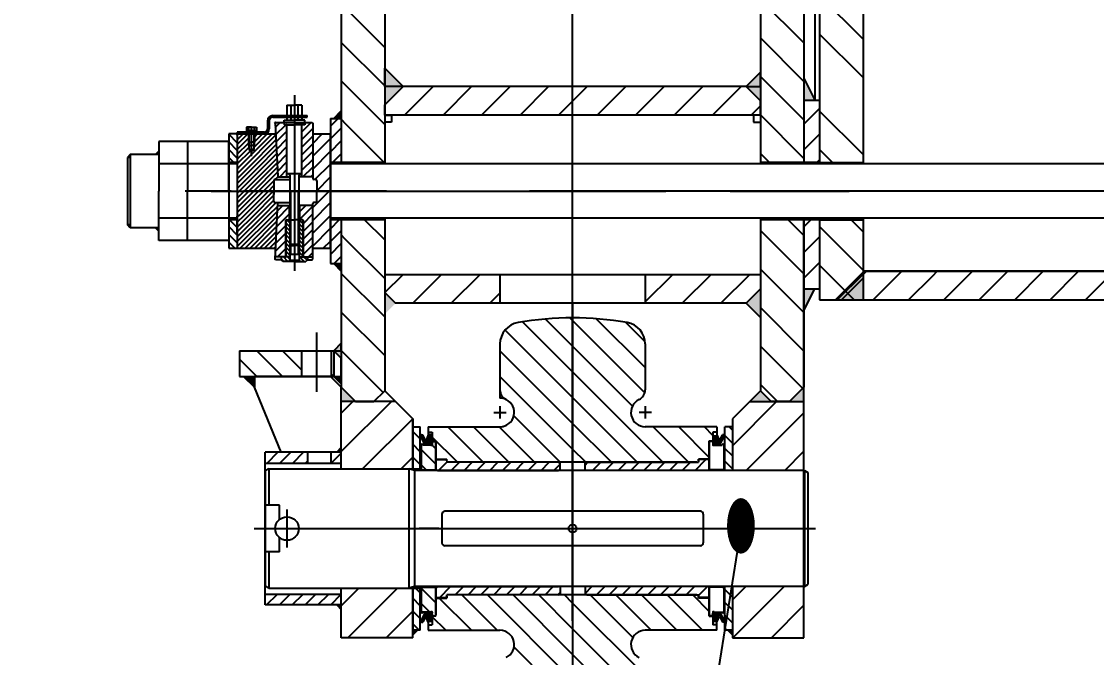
# Model space of a CAD drawing. Header units: millimetres. Extents: x 0 to 42000, y 0 to 29700.
# Drawn here: x 11625 to 13505, y 7750 to 8863 of the extents above; entities that cross this region are included whole.
import ezdxf
from ezdxf.enums import TextEntityAlignment as Align

# ---------------------------------------------------------------- set-up
doc = ezdxf.new("R2010")
doc.units = ezdxf.units.MM
doc.header["$LTSCALE"] = 1000
doc.linetypes.add('G', pattern=[2, 1.25, -0.25, 0.25, -0.25])
doc.linetypes.add('K', pattern=[2.5, 1.25, -0.25, 0.25, -0.25, 0.25, -0.25])
for name, color, linetype in [('01', 7, 'Continuous'), ('02', 1, 'Continuous'), ('05', 142, 'G'), ('07', 6, 'K'), ('08', 1, 'Continuous'), ('10', 1, 'Continuous')]:
    doc.layers.add(name, color=color, linetype=linetype)
doc.styles.get("Standard").update_dxf_attribs({"font": 'isocp', "width": 0.707, "bigfont": 'intecad.shx'})
doc.dimstyles.new('INTE', dxfattribs={"dimscale": 100, "dimtxt": 3.5, "dimasz": 3, "dimexe": 3, "dimexo": 0, "dimgap": 1, "dimtad": 1, "dimdec": 0, "dimdsep": 46, "dimtxsty": 'Standard', "dimcen": 0, "dimclrd": 1, "dimclre": 1, "dimclrt": 3, "dimaunit": 1, "dimadec": 0, "dimazin": 0, "dimtfac": 1, "dimtdec": 0, "dimtmove": 0, "dimatfit": 0, "dimfxl": 1, "dimarcsym": 0})

# ---------------------------------------------------------------- blocks, each defined once
blk = doc.blocks.new('*D667')
at = {"layer": '08', "color": 1, "lineweight": -2}
for p, q in [((14727.5, 19784.8), (4430.5, 19784.8)), ((4730.5, 19484.8), (4730.5, 7640.5)), ((14267, 7340.5), (4430.5, 7340.5))]:
    blk.add_line(p, q, dxfattribs=at)
at = {"layer": '08', "color": 1}
for points in [[(4680.5, 19484.8), (4780.5, 19484.8), (4730.5, 19784.8)], [(4680.5, 7640.5), (4780.5, 7640.5), (4730.5, 7340.5)]]:
    blk.add_solid(points, dxfattribs=at)
at = {"layer": 'DEFPOINTS', "color": 0}
for p in [(14727.5, 19784.8), (4730.5, 7340.5), (14267, 7340.5)]:
    blk.add_point(p, dxfattribs=at)
at = {"layer": '08', "color": 3, "insert": (4455.4, 13562.6), "char_height": 350, "attachment_point": 5, "rotation": 90}
blk.add_mtext('12444', dxfattribs=at)
blk = doc.blocks.new('*D669')
at = {"layer": '08', "color": 1, "lineweight": -2}
for p, q in [((12162.9, 9994.2), (10724.4, 9994.2)), ((11024.4, 9694.2), (11024.4, 7640.5)), ((11575.8, 7340.5), (10724.4, 7340.5))]:
    blk.add_line(p, q, dxfattribs=at)
at = {"layer": '08', "color": 1}
for points in [[(10974.4, 9694.2), (11074.4, 9694.2), (11024.4, 9994.2)], [(10974.4, 7640.5), (11074.4, 7640.5), (11024.4, 7340.5)]]:
    blk.add_solid(points, dxfattribs=at)
at = {"layer": 'DEFPOINTS', "color": 0}
for p in [(12162.9, 9994.2), (11024.4, 7340.5), (11575.8, 7340.5)]:
    blk.add_point(p, dxfattribs=at)
at = {"layer": '08', "color": 3, "insert": (10749.4, 8667.3), "char_height": 350, "attachment_point": 5, "rotation": 90}
blk.add_mtext('2654', dxfattribs=at)

msp = doc.modelspace()

# ---------------------------------------------------------------- hatches: boundary and pattern name
at = {"layer": '02'}
h = msp.add_hatch(color=256, dxfattribs=at)
h.paths.add_polyline_path([(12260.3, 8781), (12260.3, 8749), (12292.3, 8749)])
h.paths.add_polyline_path([(12292.3, 8749), (12260.3, 8749), (12260.3, 8717)])
h = msp.add_hatch(color=256, dxfattribs=at)
h.paths.add_polyline_path([(12917.3, 8774), (12892.3, 8749), (12917.3, 8749)])
h.paths.add_polyline_path([(12917.3, 8749), (12892.3, 8749), (12917.3, 8724)])
for points in [[(13012.3, 8725.5), (12993.3, 8725.5), (12993.3, 8763.5)], [(12184.3, 8706.3), (12171.3, 8693.3), (12184.3, 8693.3)], [(12184.3, 8426.3), (12171.3, 8439.3), (12184.3, 8439.3)], [(12260.3, 8389), (12260.3, 8351), (12279.3, 8370)], [(13012.3, 8395.5), (12993.3, 8395.5), (12993.3, 8357.5)], [(12032.3, 8242), (12013.3, 8242), (12032.3, 8223)], [(12184.3, 8242), (12171.3, 8242), (12184.3, 8229)], [(12184.3, 8223), (12184.3, 8198), (12209.3, 8198)], [(12309.3, 7798), (12317.3, 7798), (12309.3, 7790)], [(12868.3, 7798), (12860.3, 7798), (12868.3, 7790)]]:
    msp.add_hatch(color=256, dxfattribs=at).paths.add_polyline_path(points)
at = {"layer": '02', "linetype": 'Continuous'}
for points in [[(11815.3, 8630.2), (11815.3, 8625.2), (11810.3, 8625.2)], [(11859.3, 8630.2), (11865.3, 8636.2), (11865.3, 8630.2)], [(11810.3, 8507.2), (11815.3, 8507.2), (11815.3, 8502.2)], [(11859.3, 8502.2), (11865.3, 8496.2), (11865.3, 8502.2)], [(12917.3, 8345), (12892.3, 8370), (12917.3, 8395)], [(12846.5, 8122), (12855.3, 8139.8), (12853.3, 8139.8), (12850.9, 8139.8), (12845.6, 8129), (12841.3, 8139.8), (12834.3, 8139.8), (12834.3, 8128.5), (12834.3, 8128.5), (12834.3, 8124.1, 1.019482), (12836.5, 8122)], [(12176.3, 8109.5), (12184.3, 8109.5), (12184.3, 8117.5)], [(12176.3, 7842.5), (12184.3, 7842.5), (12184.3, 7834.5)], [(12331.1, 7830), (12322.3, 7812.2), (12324.3, 7812.2), (12326.7, 7812.2), (12332, 7823), (12336.3, 7812.2), (12343.3, 7812.2), (12343.3, 7823.5), (12343.3, 7823.5), (12343.3, 7827.9, 1.019482), (12341.1, 7830)]]:
    msp.add_hatch(color=1, dxfattribs=at).paths.add_polyline_path(points)
h = msp.add_hatch(color=1, dxfattribs=at)
h.paths.add_polyline_path([(13058.8, 8375.9), (13051.8, 8375.9), (13096.8, 8420.9), (13096.8, 8413.9)])
h.paths.add_polyline_path([(13096.8, 8375.9), (13058.8, 8375.9), (13096.8, 8413.9)], flags=17)
at = {"layer": '02'}
h = msp.add_hatch(color=256, dxfattribs=at)
h.paths.add_polyline_path([(12184.3, 8300), (12171.3, 8287), (12184.3, 8287)])
h.paths.add_polyline_path([(12184.3, 8287), (12171.3, 8287), (12184.3, 8274)])
h = msp.add_hatch(color=256, dxfattribs=at)
h.paths.add_polyline_path([(12993.3, 8223), (12968.3, 8198), (12993.3, 8198)])
h.paths.add_polyline_path([(12917.3, 8217), (12898.3, 8198), (12936.3, 8198)])
at = {"layer": '02', "linetype": 'Continuous'}
h = msp.add_hatch(color=1, dxfattribs=at)
edge = h.paths.add_edge_path()
edge.add_line((12331.1, 8122), (12322.3, 8139.8))
edge.add_line((12322.3, 8139.8), (12324.3, 8139.8))
edge.add_line((12324.3, 8139.8), (12326.7, 8139.8))
edge.add_line((12326.7, 8139.8), (12332, 8129))
edge.add_line((12332, 8129), (12336.3, 8139.8))
edge.add_line((12336.3, 8139.8), (12343.3, 8139.8))
edge.add_line((12343.3, 8139.8), (12343.3, 8128.5))
edge.add_line((12343.3, 8128.5), (12343.3, 8128.5))
edge.add_line((12343.3, 8128.5), (12343.3, 8124.1))
edge.add_ellipse((12342.2, 8123), major_axis=(-1.06, 1.06), ratio=1, start_angle=88.8946, end_angle=271.1054, ccw=False)
edge.add_line((12341.1, 8122), (12331.1, 8122))
h = msp.add_hatch(color=1, dxfattribs=at)
edge = h.paths.add_edge_path()
edge.add_line((12846.5, 7830), (12855.3, 7812.2))
edge.add_line((12855.3, 7812.2), (12853.3, 7812.2))
edge.add_line((12853.3, 7812.2), (12850.9, 7812.2))
edge.add_line((12850.9, 7812.2), (12845.6, 7823))
edge.add_line((12845.6, 7823), (12841.3, 7812.2))
edge.add_line((12841.3, 7812.2), (12834.3, 7812.2))
edge.add_line((12834.3, 7812.2), (12834.3, 7823.5))
edge.add_line((12834.3, 7823.5), (12834.3, 7823.5))
edge.add_line((12834.3, 7823.5), (12834.3, 7827.9))
edge.add_ellipse((12835.4, 7829), major_axis=(-1.06, 1.06), ratio=1, start_angle=-91.1054, end_angle=91.1054, ccw=False)
edge.add_line((12836.5, 7830), (12846.5, 7830))
at = {"layer": '07', "linetype": 'K'}
h = msp.add_hatch(color=6, dxfattribs=at)
h.paths.add_polyline_path([(13096.8, 8413.9), (13096.8, 8420.9), (13066.6, 8390.7), (13070.1, 8387.2)])
h.paths.add_polyline_path([(13096.8, 8413.9), (13058.8, 8375.9), (13096.8, 8375.9)])
h.paths.add_polyline_path([(13070.1, 8387.2), (13066.6, 8390.7), (13051.8, 8375.9), (13058.8, 8375.9)])

# ---------------------------------------------------------------- linework, layer by layer
for p, q in [((12260.3, 8717), (12292.3, 8749)), ((12892.3, 8749), (12292.3, 8749)), ((12892.3, 8749), (12917.3, 8724)), ((12917.3, 8699), (12917.3, 8724)), ((12260.3, 8699), (12260.3, 8717)), ((12917.3, 8699), (12260.3, 8699)), ((12002.3, 8616.2), (11987.3, 8616.2)), ((12110.3, 8566.2), (12094.3, 8566.2)), ((12002.3, 8516.2), (11987.3, 8516.2)), ((12917.3, 8420), (12260.3, 8420)), ((12260.3, 8420), (12260.3, 8389)), ((12917.3, 8420), (12917.3, 8395)), ((12260.3, 8389), (12279.3, 8370)), ((12917.3, 8395), (12892.3, 8370)), ((12892.3, 8370), (12279.3, 8370)), ((12917.3, 8344), (12917.3, 8217)), ((12006.3, 8287), (12171.3, 8287)), ((12006.3, 8287), (12006.3, 8242)), ((12184.3, 8274), (12171.3, 8287)), ((12184.3, 8242), (12184.3, 8274)), ((12006.3, 8242), (12184.3, 8242)), ((12165.3, 8242), (12032.3, 8242)), ((12032.3, 8242), (12032.3, 8223)), ((12165.3, 8242), (12184.3, 8223)), ((12078.9, 8109.5), (12032.3, 8223)), ((12184.3, 8223), (12209.3, 8198)), ((12184.3, 8080.5), (12184.3, 8223)), ((12241.3, 8198), (12260.3, 8217)), ((12260.3, 8217), (12309.3, 8168)), ((12917.3, 8217), (12868.3, 8168)), ((12936.3, 8198), (12917.3, 8217)), ((12993.3, 8223), (12968.3, 8198)), ((12209.3, 8198), (12241.3, 8198)), ((12968.3, 8198), (12936.3, 8198)), ((12309.3, 8168), (12309.3, 8080.5)), ((12868.3, 8168), (12868.3, 8077.5)), ((12336.3, 8154), (12461.8, 8154)), ((12336.3, 8154), (12336.3, 8139.8)), ((12336.3, 8144.5), (12343.3, 8144.5)), ((12343.3, 8144.5), (12343.3, 8128.5)), ((12841.3, 8154), (12715.8, 8154)), ((12834.3, 8144.5), (12834.3, 8128.5)), ((12841.3, 8144.5), (12834.3, 8144.5)), ((12841.3, 8154), (12841.3, 8122)), ((12349.7, 8129.2), (12343.3, 8129.2)), ((12343.3, 8128.5), (12343.3, 8124.1)), ((12343.3, 8128.5), (12348.2, 8128.5)), ((12348.2, 8128.5), (12349.7, 8127)), ((12349.7, 8077.5), (12349.7, 8129.2)), ((12349.7, 8127), (12349.7, 8077.5)), ((12827.9, 8129.2), (12834.3, 8129.2)), ((12827.9, 8077.5), (12827.9, 8129.2)), ((12829.4, 8128.5), (12827.9, 8127)), ((12827.9, 8127), (12827.9, 8077.5)), ((12834.3, 8128.5), (12829.4, 8128.5)), ((12834.3, 8128.5), (12834.3, 8124.1)), ((12051.3, 7842.5), (12051.3, 8109.5)), ((12184.3, 8109.5), (12051.3, 8109.5)), ((12125.8, 8090.5), (12125.8, 8109.5)), ((12166.8, 8090.5), (12166.8, 8109.5)), ((12184.3, 8080.5), (12184.3, 8109.5)), ((12324.1, 8122), (12324.1, 8077.5)), ((12341.1, 8122), (12327.1, 8122)), ((12836.5, 8122), (12850.5, 8122)), ((12853.5, 8122), (12853.5, 8077.5)), ((12051.3, 8090.5), (12184.3, 8090.5)), ((12349.7, 8097.5), (12368.7, 8097.5)), ((12805.9, 8092), (12371.7, 8092)), ((12827.9, 8097.5), (12808.9, 8097.5)), ((12057.3, 8080.5), (12302.3, 8080.5)), ((12302.3, 8080.5), (12302.3, 7871.5)), ((12312.3, 8077.5), (12302.3, 8080.5)), ((12312.3, 8077.5), (12312.3, 7874.5)), ((12994.3, 8077.5), (12312.3, 8077.5)), ((12325.6, 8078.5), (12348.2, 8078.5)), ((12852, 8078.5), (12829.4, 8078.5)), ((12076.3, 8016.8), (12051.3, 8016.8)), ((12076.3, 7991.2), (12076.3, 8016.8)), ((12360.3, 8001.2), (12360.3, 7950.8)), ((12812.3, 8006.2), (12365.3, 8006.2)), ((12817.3, 8001.2), (12817.3, 7950.8)), ((12076.3, 7935.2), (12076.3, 7960.8)), ((12076.3, 7935.2), (12051.3, 7935.2)), ((12812.3, 7945.8), (12365.3, 7945.8)), ((12051.3, 7861.5), (12184.3, 7861.5)), ((12057.3, 7871.5), (12302.3, 7871.5)), ((12184.3, 7842.5), (12184.3, 7871.5)), ((12312.3, 7874.5), (12302.3, 7871.5)), ((12309.3, 7871.5), (12309.3, 7798)), ((12994.3, 7874.5), (12312.3, 7874.5)), ((12324.1, 7874.5), (12324.1, 7830)), ((12325.6, 7873.5), (12348.2, 7873.5)), ((12349.7, 7822.8), (12349.7, 7874.5)), ((12349.7, 7874.5), (12349.7, 7825)), ((12805.9, 7860), (12371.7, 7860)), ((12827.9, 7822.8), (12827.9, 7874.5)), ((12827.9, 7874.5), (12827.9, 7825)), ((12852, 7873.5), (12829.4, 7873.5)), ((12853.5, 7874.5), (12853.5, 7830)), ((12868.3, 7874.5), (12868.3, 7798)), ((12184.3, 7842.5), (12051.3, 7842.5)), ((12349.7, 7854.5), (12368.7, 7854.5)), ((12827.9, 7854.5), (12808.9, 7854.5)), ((12341.1, 7830), (12327.1, 7830)), ((12336.3, 7830), (12336.3, 7798)), ((12343.3, 7823.5), (12343.3, 7827.9)), ((12343.3, 7823.5), (12348.2, 7823.5)), ((12343.3, 7823.5), (12343.3, 7807.5)), ((12349.7, 7822.8), (12343.3, 7822.8)), ((12348.2, 7823.5), (12349.7, 7825)), ((12829.4, 7823.5), (12827.9, 7825)), ((12827.9, 7822.8), (12834.3, 7822.8)), ((12834.3, 7823.5), (12829.4, 7823.5)), ((12834.3, 7823.5), (12834.3, 7827.9)), ((12834.3, 7823.5), (12834.3, 7807.5)), ((12836.5, 7830), (12850.5, 7830)), ((12841.3, 7798), (12841.3, 7830)), ((12336.3, 7807.5), (12343.3, 7807.5)), ((12841.3, 7807.5), (12834.3, 7807.5)), ((12322.3, 7798), (12309.3, 7798)), ((12336.3, 7798), (12461.8, 7798)), ((12841.3, 7798), (12715.8, 7798))]:
    msp.add_line(p, q)
for centre, radius in [((12089.3, 7976), 20.5), ((12089.3, 7976), 20.5), ((12588.8, 7976), 7)]:
    msp.add_circle(centre, radius)
for centre, radius, start, end in [((12499.8, 8298.8), 38, 99.8358, 180), ((12588.8, 7785.5), 559, 80.1642, 99.8358), ((12677.8, 8298.8), 38, 0, 80.1642), ((12677.8, 8298.8), 38, 0, 80.1642), ((12480.8, 8218.7), 19, 180, 244.417), ((12696.8, 8218.7), 19, 295.583, 0), ((12461.8, 8179), 25, 270, 64.417), ((12715.8, 8179), 25, 115.583, 270), ((12461.8, 8179), 25, 270, 295.583), ((12325.6, 8122), 1.5, 0, 180), ((12342.2, 8123), 1.5, 223.8946, 46.1054), ((12835.4, 8123), 1.5, 133.8946, 316.1054), ((12852, 8122), 1.5, 0, 180), ((12365.3, 8001.2), 5, 90, 180), ((12812.3, 8001.2), 5, 0, 90), ((12365.3, 7950.8), 5, 180, 270), ((12812.3, 7950.8), 5, 270, 0), ((12325.6, 7830), 1.5, 180, 0), ((12342.2, 7829), 1.5, 313.8946, 136.1054), ((12835.4, 7829), 1.5, 43.8946, 226.1054), ((12852, 7830), 1.5, 180, 0), ((12461.8, 7773), 25, 295.583, 90), ((12715.8, 7773), 25, 90, 244.417)]:
    msp.add_arc(centre, radius, start, end)
at = {"layer": '01', "color": 7, "linetype": 'Continuous'}
for p, q in [((12184.3, 9204.5), (12184.3, 8613.7)), ((12260.3, 9204.5), (12260.3, 8613.7)), ((13096.8, 9204.5), (13096.8, 8613.7)), ((13020.6, 9085.5), (13020.6, 8613.7)), ((12917.3, 8989), (12917.3, 8613.7)), ((12993.3, 8989), (12993.3, 8613.7)), ((13020.6, 8725.5), (13020.6, 8613.7)), ((12089.2, 8716.2), (12102.3, 8716.2)), ((12115.4, 8716.2), (12102.3, 8716.2)), ((12064.3, 8698.2), (12124.3, 8698.2)), ((12064.3, 8695.2), (12124.3, 8695.2)), ((12069.3, 8686.2), (12102.3, 8686.2)), ((12084.3, 8686.2), (12084.3, 8690.2)), ((12084.3, 8690.2), (12102.3, 8690.2)), ((12084.3, 8686.2), (12084.3, 8682.2)), ((12084.3, 8686.2), (12084.3, 8682.2)), ((12120.3, 8690.2), (12102.3, 8690.2)), ((12102.3, 8686.2), (12133.3, 8686.2)), ((12120.3, 8686.2), (12120.3, 8690.2)), ((12120.3, 8686.2), (12120.3, 8682.2)), ((12120.3, 8686.2), (12120.3, 8682.2)), ((12133.3, 8686.2), (12134.3, 8685.2)), ((12165.3, 8693.3), (12165.3, 8439.3)), ((12165.3, 8693.3), (12184.3, 8693.3)), ((12084.3, 8682.2), (12102.3, 8682.2)), ((12084.3, 8682.2), (12102.3, 8682.2)), ((12089.3, 8591.2), (12089.3, 8682.2)), ((12089.3, 8596.2), (12089.3, 8681.2)), ((12120.3, 8682.2), (12102.3, 8682.2)), ((12120.3, 8682.2), (12102.3, 8682.2)), ((12115.3, 8591.2), (12115.3, 8682.2)), ((12115.3, 8596.2), (12115.3, 8681.2)), ((12134.3, 8685.2), (12134.3, 8592.2)), ((12002.3, 8666.2), (12002.3, 8566.2)), ((12002.3, 8666.2), (12069.3, 8666.2)), ((12022.3, 8666.2), (12022.3, 8651.8)), ((12032.3, 8666.2), (12032.3, 8651.8)), ((12134.3, 8666.2), (12165.3, 8666.2)), ((12134.3, 8666.2), (12134.3, 8588.2)), ((12165.3, 8466.2), (12165.3, 8666.2)), ((12002.3, 8613.7), (11865.3, 8613.7)), ((11987.3, 8613.7), (11915.3, 8613.7)), ((12260.3, 8616.2), (12165.3, 8616.2)), ((13739.3, 8613.7), (12165.3, 8613.7)), ((13020.6, 8616.2), (12917.3, 8616.2)), ((13020.6, 8616.2), (13096.8, 8616.2)), ((13020.6, 8616.2), (13096.8, 8616.2)), ((12094.3, 8594.2), (12094.3, 8473.2)), ((12110.3, 8473.2), (12110.3, 8594.2)), ((12133.3, 8591.2), (12134.3, 8592.2)), ((12066.3, 8584.2), (12066.3, 8566.2)), ((12068.3, 8586.2), (12094.3, 8586.2)), ((12074.1, 8591.2), (12094.3, 8591.2)), ((12133.3, 8591.2), (12110.3, 8591.2)), ((12139.3, 8586.2), (12136.3, 8586.2)), ((12141.3, 8584.2), (12141.3, 8566.2)), ((12002.3, 8566.2), (12002.3, 8466.2)), ((12066.3, 8548.2), (12066.3, 8566.2)), ((12141.3, 8548.2), (12141.3, 8566.2)), ((12068.3, 8546.2), (12094.3, 8546.2)), ((12074.1, 8541.2), (12094.3, 8541.2)), ((12093.3, 8541.2), (12093.3, 8516.2)), ((12133.3, 8541.2), (12110.3, 8541.2)), ((12111.3, 8541.2), (12111.3, 8516.2)), ((12133.3, 8541.2), (12134.3, 8540.2)), ((12134.3, 8466.2), (12134.3, 8544.2)), ((12134.3, 8447.2), (12134.3, 8540.2)), ((12139.3, 8546.2), (12136.3, 8546.2)), ((12002.3, 8518.7), (11865.3, 8518.7)), ((11987.3, 8518.7), (11915.3, 8518.7)), ((12002.3, 8492.6), (12002.3, 8522.2)), ((13739.3, 8518.7), (12165.3, 8518.7)), ((12184.3, 8518.7), (12184.3, 8223)), ((12260.3, 8518.7), (12260.3, 8217)), ((12917.3, 8518.7), (12917.3, 8217)), ((12993.3, 8518.7), (12993.3, 8223)), ((13020.6, 8518.7), (13020.6, 8395.5)), ((13020.6, 8518.7), (13020.6, 8375.9)), ((13096.8, 8518.7), (13096.8, 8425.9)), ((12088.3, 8516.2), (12087.3, 8515.2)), ((12087.3, 8452.2), (12087.3, 8515.2)), ((12087.3, 8515.2), (12087.3, 8452.2)), ((12088.3, 8516.2), (12102.3, 8516.2)), ((12088.3, 8516.2), (12102.3, 8516.2)), ((12095.7, 8514.2), (12095.7, 8455.2)), ((12116.3, 8516.2), (12102.3, 8516.2)), ((12116.3, 8516.2), (12102.3, 8516.2)), ((12108.9, 8514.2), (12108.9, 8455.2)), ((12116.3, 8516.2), (12117.3, 8515.2)), ((12117.3, 8452.2), (12117.3, 8515.2)), ((12117.3, 8515.2), (12117.3, 8452.2)), ((12260.3, 8516.2), (12165.3, 8516.2)), ((13020.6, 8516.2), (12917.3, 8516.2)), ((13020.6, 8516.2), (13096.8, 8516.2)), ((13020.6, 8516.2), (13096.8, 8516.2)), ((12002.3, 8466.2), (12069.3, 8466.2)), ((12134.3, 8466.2), (12165.3, 8466.2)), ((12079.3, 8451.2), (12079.3, 8446.2)), ((12086.3, 8451.2), (12079.3, 8451.2)), ((12094.3, 8455.2), (12094.3, 8445.2)), ((12110.3, 8455.2), (12110.3, 8445.2)), ((12118.3, 8451.2), (12125.3, 8451.2)), ((12125.3, 8451.2), (12125.3, 8446.2)), ((13096.8, 8425.9), (13655.8, 8425.9)), ((13553.8, 8425.9), (13096.8, 8425.9)), ((12462.3, 8370), (12462.3, 8420)), ((12716.3, 8370), (12716.3, 8420)), ((13020.6, 8375.9), (13655.8, 8375.9)), ((12461.8, 8298.8), (12461.8, 8218.7)), ((12715.8, 8298.8), (12715.8, 8218.7)), ((12114.8, 8287), (12114.8, 8242)), ((12166.8, 8287), (12166.8, 8242)), ((12349.7, 8096.5), (12366.7, 8096.5)), ((12349.7, 8077.5), (12349.7, 8096.5)), ((12366.7, 8096.5), (12368.7, 8094.5)), ((12368.7, 8094.5), (12368.7, 8092)), ((12564.1, 8092), (12368.7, 8092)), ((12564.1, 8092), (12567.1, 8090.3)), ((12567.1, 8077.5), (12567.1, 8090.3)), ((12613.5, 8092), (12610.5, 8090.3)), ((12610.5, 8077.5), (12610.5, 8090.3)), ((12613.5, 8092), (12808.9, 8092)), ((12808.9, 8094.5), (12808.9, 8097.5)), ((12810.9, 8096.5), (12808.9, 8094.5)), ((12808.9, 8094.5), (12808.9, 8092)), ((12827.9, 8096.5), (12810.9, 8096.5)), ((12827.9, 8077.5), (12827.9, 8096.5)), ((12184.3, 8080.5), (12322.3, 8080.5)), ((12352.7, 8077.5), (12564.1, 8077.5)), ((12824.9, 8077.5), (12613.5, 8077.5)), ((12184.3, 7871.5), (12322.3, 7871.5)), ((12349.7, 7874.5), (12349.7, 7855.5)), ((12352.7, 7874.5), (12564.1, 7874.5)), ((12368.7, 7857.5), (12368.7, 7860)), ((12564.1, 7860), (12368.7, 7860)), ((12564.1, 7860), (12567.1, 7861.7)), ((12567.1, 7874.5), (12567.1, 7861.7)), ((12610.5, 7874.5), (12610.5, 7861.7)), ((12613.5, 7860), (12610.5, 7861.7)), ((12824.9, 7874.5), (12613.5, 7874.5)), ((12613.5, 7860), (12808.9, 7860)), ((12808.9, 7854.5), (12808.9, 7860)), ((12827.9, 7874.5), (12827.9, 7855.5)), ((12349.7, 7855.5), (12366.7, 7855.5)), ((12366.7, 7855.5), (12368.7, 7857.5)), ((12368.7, 7857.5), (12368.7, 7854.5)), ((12810.9, 7855.5), (12808.9, 7857.5)), ((12827.9, 7855.5), (12810.9, 7855.5))]:
    msp.add_line(p, q, dxfattribs=at)
at = {"layer": '01'}
for p, q in [((13020.6, 9085.5), (13020.6, 8613.7)), ((13096.8, 9071.7), (13096.8, 8613.7)), ((13012.3, 9015.6), (13012.3, 8725.5)), ((12993.3, 8725.5), (13020.6, 8725.5)), ((12089.2, 8716.2), (12089.2, 8698.2)), ((12096.1, 8716.2), (12096.1, 8698.2)), ((12108.5, 8716.2), (12108.5, 8698.2)), ((12115.4, 8716.2), (12115.4, 8698.2)), ((12055.3, 8689.2), (12055.3, 8675.2)), ((12058.3, 8689.2), (12058.3, 8675.2)), ((12068.4, 8685.2), (12069.3, 8686.2)), ((12089.2, 8695.2), (12089.2, 8690.2)), ((12096.1, 8695.2), (12096.1, 8690.2)), ((12108.5, 8695.2), (12108.5, 8690.2)), ((12115.4, 8695.2), (12115.4, 8690.2)), ((12124.3, 8695.2), (12124.3, 8698.2)), ((12260.3, 8699), (12272.3, 8699)), ((12272.3, 8687), (12260.3, 8687)), ((12272.3, 8699), (12272.3, 8687)), ((12905.3, 8699), (12905.3, 8687)), ((12905.3, 8687), (12917.3, 8687)), ((12049.3, 8669.2), (12002.3, 8669.2)), ((12002.3, 8669.2), (12002.3, 8666.2)), ((12018.4, 8678.2), (12018.4, 8671.8)), ((12027.3, 8678.2), (12018.4, 8678.2)), ((12018.4, 8671.8), (12027.3, 8671.8)), ((12027.3, 8671.8), (12019.6, 8671.8)), ((12019.6, 8671.8), (12019.6, 8669.2)), ((12019.6, 8669.2), (12027.3, 8669.2)), ((12022.3, 8671.8), (12022.3, 8678.2)), ((12027.3, 8671.8), (12025.8, 8669.2)), ((12027.3, 8678.2), (12036.2, 8678.2)), ((12027.3, 8671.8), (12035, 8671.8)), ((12027.3, 8669.2), (12028.8, 8671.8)), ((12036.2, 8671.8), (12027.3, 8671.8)), ((12035, 8669.2), (12027.3, 8669.2)), ((12032.3, 8671.8), (12032.3, 8678.2)), ((12035, 8671.8), (12035, 8669.2)), ((12036.2, 8678.2), (12036.2, 8671.8)), ((12068.4, 8685.2), (12073, 8592.2)), ((11915.3, 8652.8), (11865.3, 8652.8)), ((11865.3, 8652.8), (11865.3, 8566.2)), ((11987.3, 8652.8), (11915.3, 8652.8)), ((11915.3, 8652.8), (11915.3, 8566.2)), ((11915.3, 8652.8), (11915.3, 8566.2)), ((11987.3, 8666.2), (11987.3, 8466.2)), ((12002.3, 8666.2), (11987.3, 8666.2)), ((11987.3, 8566.2), (11987.3, 8652.8)), ((12002.3, 8666.2), (12049.3, 8666.2)), ((12022.3, 8651.8), (12027.3, 8651.8)), ((12022.8, 8651.8), (12022.8, 8646.2)), ((12032.3, 8651.8), (12027.3, 8651.8)), ((12031.8, 8646.2), (12031.8, 8651.8)), ((11815.3, 8630.2), (11815.3, 8502.2)), ((11865.3, 8630.2), (11815.3, 8630.2)), ((12022.3, 8646.2), (12027.3, 8646.2)), ((12022.8, 8646.2), (12022.8, 8639.1)), ((12022.8, 8639.1), (12027.3, 8639.1)), ((12022.8, 8639.1), (12027.3, 8636.2)), ((12032.3, 8646.2), (12027.3, 8646.2)), ((12031.8, 8639.1), (12027.3, 8639.1)), ((12031.8, 8639.1), (12027.3, 8636.2)), ((12031.8, 8639.1), (12031.8, 8646.2)), ((11815.3, 8625.2), (11810.3, 8625.2)), ((11810.3, 8625.2), (11810.3, 8507.2)), ((12073, 8592.2), (12074.1, 8591.2)), ((12102.3, 8596.2), (12089.3, 8596.2)), ((12115.3, 8596.2), (12102.3, 8596.2)), ((11865.3, 8479.6), (11865.3, 8566.2)), ((11915.3, 8479.6), (11915.3, 8566.2)), ((11915.3, 8479.6), (11915.3, 8566.2)), ((11987.3, 8566.2), (11987.3, 8479.6)), ((12110.3, 8566.2), (12094.3, 8566.2)), ((12068.4, 8447.2), (12073.3, 8546.2)), ((12074.1, 8541.2), (12073, 8540.2)), ((12993.3, 8197.6), (12993.3, 8518.7)), ((13020.6, 8518.7), (13020.6, 8375.9)), ((13096.8, 8518.7), (13096.8, 8413.9)), ((11815.3, 8507.2), (11810.3, 8507.2)), ((11865.3, 8502.2), (11815.3, 8502.2)), ((11915.3, 8479.6), (11865.3, 8479.6)), ((11987.3, 8479.6), (11915.3, 8479.6)), ((11987.3, 8466.2), (12002.3, 8466.2)), ((12096.3, 8471.2), (12094.3, 8473.2)), ((12094.3, 8473.2), (12110.3, 8473.2)), ((12096.3, 8471.2), (12102.3, 8471.2)), ((12108.3, 8471.2), (12102.3, 8471.2)), ((12108.3, 8471.2), (12110.3, 8473.2)), ((12069.3, 8446.2), (12068.4, 8447.2)), ((12094.3, 8451.2), (12068.6, 8451.2)), ((12079.3, 8446.2), (12069.3, 8446.2)), ((12082.3, 8443.2), (12079.3, 8446.2)), ((12102.3, 8443.2), (12082.3, 8443.2)), ((12094.3, 8445.2), (12092.3, 8443.2)), ((12110.3, 8455.2), (12094.3, 8455.2)), ((12094.3, 8445.2), (12110.3, 8445.2)), ((12102.3, 8443.2), (12122.3, 8443.2)), ((12110.3, 8451.2), (12134.3, 8451.2)), ((12112.3, 8443.2), (12110.3, 8445.2)), ((12125.3, 8446.2), (12122.3, 8443.2)), ((12125.3, 8446.2), (12133.3, 8446.2)), ((12133.3, 8446.2), (12134.3, 8447.2)), ((12165.3, 8439.3), (12184.3, 8439.3)), ((13096.8, 8420.9), (13051.8, 8375.9)), ((13096.8, 8413.9), (13096.8, 8375.9)), ((12993.3, 8395.5), (13020.6, 8395.5)), ((12279.3, 8198), (12184.3, 8198)), ((12184.3, 8080.5), (12184.3, 8198)), ((12279.3, 8198), (12309.3, 8168)), ((12898.3, 8198), (12993.3, 8198)), ((12993.3, 7785), (12993.3, 8198)), ((12309.3, 8080.5), (12309.3, 8168)), ((12309.3, 8154), (12322.3, 8154)), ((12322.3, 8077.5), (12322.3, 8154)), ((12868.3, 8154), (12855.3, 8154)), ((12855.3, 8077.5), (12855.3, 8154)), ((12343.3, 8139.8), (12336.3, 8139.8)), ((12368.7, 8094.5), (12368.7, 8097.5)), ((12057.3, 8080.5), (12051.3, 8077)), ((12051.3, 8077), (12051.3, 7875)), ((12057.3, 8080.5), (12057.3, 8016.8)), ((12325.6, 8078.5), (12324.1, 8080)), ((12325.6, 8078.5), (12325.6, 8077.5)), ((12348.2, 8078.5), (12349.7, 8080)), ((12348.2, 8077.5), (12348.2, 8078.5)), ((12829.4, 8078.5), (12827.9, 8080)), ((12829.4, 8077.5), (12829.4, 8078.5)), ((12852, 8078.5), (12853.5, 8080)), ((12852, 8078.5), (12852, 8077.5)), ((12993.3, 8077.5), (12855.3, 8077.5)), ((12994.3, 8077.5), (12994.3, 7874.5)), ((12994.3, 8077.5), (13000.3, 8074)), ((13000.3, 8074), (13000.3, 7878)), ((12057.3, 7935.2), (12057.3, 7871.5)), ((12994.3, 7874.5), (13000.3, 7878)), ((12057.3, 7871.5), (12051.3, 7875)), ((12184.3, 7785), (12184.3, 7871.5)), ((12309.3, 7785), (12309.3, 7871.5)), ((12322.3, 7798), (12322.3, 7874.5)), ((12325.6, 7873.5), (12324.1, 7872)), ((12325.6, 7874.5), (12325.6, 7873.5)), ((12348.2, 7873.5), (12348.2, 7874.5)), ((12348.2, 7873.5), (12349.7, 7872)), ((12829.4, 7873.5), (12827.9, 7872)), ((12829.4, 7873.5), (12829.4, 7874.5)), ((12852, 7874.5), (12852, 7873.5)), ((12852, 7873.5), (12853.5, 7872)), ((12855.3, 7798), (12855.3, 7874.5)), ((12993.3, 7874.5), (12855.3, 7874.5)), ((12868.3, 7811), (12868.3, 7785)), ((12309.3, 7785), (12184.3, 7785)), ((12868.3, 7798), (12855.3, 7798)), ((12868.3, 7785), (12993.3, 7785))]:
    msp.add_line(p, q, dxfattribs=at)
for centre, radius, start, end in [((12064.3, 8689.2), 9, 90, 180), ((12064.3, 8689.2), 6, 90, 180), ((12049.3, 8675.2), 9, 270, 0), ((12049.3, 8675.2), 6, 270, 0), ((12092.3, 8594.2), 2, 0, 90), ((12112.3, 8594.2), 2, 90, 180)]:
    msp.add_arc(centre, radius, start, end, dxfattribs=at)
at = {"layer": '01', "color": 7, "linetype": 'Continuous'}
for centre, radius, start, end in [((12088.3, 8681.2), 1, 0, 90), ((12116.3, 8681.2), 1, 90, 180), ((12068.3, 8584.2), 2, 90, 180), ((12136.3, 8588.2), 2, 180, 270), ((12139.3, 8584.2), 2, 0, 90), ((12068.3, 8548.2), 2, 180, 270), ((12136.3, 8544.2), 2, 90, 180), ((12139.3, 8548.2), 2, 270, 0), ((12088.3, 8515.2), 1, 90, 180), ((12116.3, 8515.2), 1, 0, 90), ((12086.3, 8452.2), 1, 270, 0), ((12118.3, 8452.2), 1, 180, 270)]:
    msp.add_arc(centre, radius, start, end, dxfattribs=at)
at = {"layer": '02', "color": 1, "linetype": 'Continuous'}
for p, q in [((12260.3, 8817.5), (12184.3, 8893.5)), ((12993.3, 8825.3), (12917.3, 8901.3)), ((13096.8, 8831.9), (13020.6, 8908.1)), ((13096.8, 8764.6), (13020.6, 8840.8)), ((12260.3, 8750.1), (12184.3, 8826.1)), ((12993.3, 8758), (12917.3, 8834)), ((12993.3, 8690.6), (12917.3, 8766.6)), ((12260.3, 8682.8), (12184.3, 8758.8)), ((12294.9, 8699), (12344.9, 8749)), ((12362.2, 8699), (12412.2, 8749)), ((12429.6, 8699), (12479.6, 8749)), ((12496.9, 8699), (12546.9, 8749)), ((12564.3, 8699), (12614.3, 8749)), ((12631.7, 8699), (12681.7, 8749)), ((12699, 8699), (12749, 8749)), ((12766.4, 8699), (12816.4, 8749)), ((12833.7, 8699), (12883.7, 8749)), ((12901.1, 8699), (12917.3, 8715.2)), ((12993.3, 8683.5), (13020.6, 8710.8)), ((13096.8, 8629.9), (13020.6, 8706.1)), ((12068.7, 8677.4), (12077.5, 8686.2)), ((12115.3, 8670.1), (12131.4, 8686.2)), ((12185.5, 8690.2), (12184.3, 8691.4)), ((12191.8, 8683.9), (12185.5, 8690.2)), ((12993.3, 8623.3), (12917.3, 8699.3)), ((12069.4, 8664.6), (12087, 8682.2)), ((12070, 8651.8), (12089.3, 8671)), ((12115.3, 8656.6), (12134.3, 8675.6)), ((12259.5, 8616.2), (12191.8, 8683.9)), ((12002.3, 8650.6), (11987.3, 8665.6)), ((12002.3, 8637.1), (11987.3, 8652.2)), ((12002.3, 8664.1), (12000.2, 8666.2)), ((12022.3, 8646.2), (12022.3, 8651.8)), ((12022.8, 8651.8), (12022.8, 8666.2)), ((12031.8, 8651.8), (12031.8, 8666.2)), ((12032.3, 8646.2), (12032.3, 8651.8)), ((12070.7, 8638.9), (12089.3, 8657.6)), ((12115.3, 8643.2), (12134.3, 8662.2)), ((12115.3, 8629.7), (12134.3, 8648.7)), ((12134.3, 8649.7), (12150.8, 8666.2)), ((12134.3, 8627.3), (12165.3, 8658.3)), ((12993.3, 8638.6), (13020.6, 8665.9)), ((11815.3, 8630.2), (11810.3, 8625.2)), ((11865.3, 8636.2), (11859.3, 8630.2)), ((12002.3, 8623.6), (11987.3, 8638.7)), ((12071.3, 8626.1), (12089.3, 8644.1)), ((12071.9, 8613.3), (12089.3, 8630.6)), ((12115.8, 8616.7), (12134.3, 8635.2)), ((12134.3, 8604.8), (12165.3, 8635.8)), ((12933, 8616.2), (12917.3, 8631.9)), ((13043.1, 8616.2), (13020.6, 8638.7)), ((11996.3, 8616.2), (11987.3, 8625.2)), ((12072.6, 8600.4), (12089.3, 8617.2)), ((12115.3, 8616.2), (12115.8, 8616.7)), ((12116.5, 8603.9), (12134.3, 8621.7)), ((12138.1, 8586.2), (12165.3, 8613.4)), ((12192.1, 8616.2), (12191.8, 8616.5)), ((13015.8, 8616.2), (13020.6, 8621)), ((12076.8, 8591.2), (12089.3, 8603.7)), ((12115.3, 8602.7), (12116.5, 8603.9)), ((12117.2, 8591.2), (12134.3, 8608.3)), ((12130.7, 8591.2), (12134.3, 8594.8)), ((12141.3, 8566.9), (12165.3, 8590.9)), ((12134.3, 8537.5), (12163, 8566.2)), ((12163, 8566.2), (12165.3, 8568.5)), ((12071.9, 8517.6), (12093.3, 8539.1)), ((12072.6, 8531.8), (12082, 8541.2)), ((12111.3, 8530.1), (12122.4, 8541.2)), ((12111.3, 8516.7), (12134.3, 8539.7)), ((12134.3, 8515), (12165.3, 8546)), ((12071.2, 8503.5), (12093.3, 8525.6)), ((12117.3, 8509.2), (12134.3, 8526.2)), ((12134.3, 8492.6), (12165.3, 8523.6)), ((11815.3, 8502.2), (11810.3, 8507.2)), ((11865.3, 8496.2), (11859.3, 8502.2)), ((12002.3, 8488.9), (11987.3, 8504)), ((12002.3, 8502.4), (11988.6, 8516.2)), ((12002.3, 8515.9), (12002, 8516.2)), ((12070.5, 8489.3), (12087.3, 8506.1)), ((12094.3, 8515.6), (12094.3, 8455.2)), ((12110.3, 8515.6), (12110.3, 8455.2)), ((12117.3, 8495.7), (12134.3, 8512.7)), ((12117.3, 8482.2), (12134.3, 8499.2)), ((12134.3, 8470.1), (12165.3, 8501.1)), ((12260.3, 8480.7), (12224.8, 8516.2)), ((12993.3, 8488.6), (12965.7, 8516.2)), ((12993.3, 8503.9), (13005.6, 8516.2)), ((13096.8, 8427.8), (13020.6, 8504)), ((13096.8, 8495.2), (13075.8, 8516.2)), ((12002.3, 8475.5), (11987.3, 8490.5)), ((12069.7, 8475.1), (12087.3, 8492.7)), ((12117.3, 8468.8), (12134.3, 8485.8)), ((12191.8, 8481.8), (12184.3, 8489.6)), ((12260.3, 8413.3), (12191.8, 8481.8)), ((12993.3, 8421.2), (12917.3, 8497.2)), ((12993.3, 8459), (13020.6, 8486.3)), ((11998.1, 8466.2), (11987.3, 8477)), ((12069, 8460.9), (12087.3, 8479.2)), ((12072.8, 8451.2), (12087.3, 8465.7)), ((12117.3, 8455.3), (12134.3, 8472.3)), ((12152.8, 8466.2), (12165.3, 8478.7)), ((12086.3, 8451.2), (12087.3, 8452.2)), ((12126.7, 8451.2), (12134.3, 8458.8)), ((12993.3, 8353.9), (12917.3, 8429.9)), ((12993.3, 8414.1), (13020.6, 8441.4)), ((13081.2, 8376.1), (13020.6, 8436.7)), ((13096.8, 8420.1), (13102.6, 8425.9)), ((13114.5, 8375.9), (13164.5, 8425.9)), ((13218.6, 8418.2), (13226.3, 8425.9)), ((13238.2, 8375.9), (13288.2, 8425.9)), ((13300.1, 8375.9), (13350.1, 8425.9)), ((13362, 8375.9), (13412, 8425.9)), ((13423.8, 8375.9), (13473.8, 8425.9)), ((13485.7, 8375.9), (13535.7, 8425.9)), ((12260.3, 8346), (12184.3, 8422)), ((12260.5, 8388.8), (12291.8, 8420)), ((12309.1, 8370), (12359.1, 8420)), ((12376.5, 8370), (12426.5, 8420)), ((12716.3, 8373.1), (12763.3, 8420)), ((12780.6, 8370), (12830.6, 8420)), ((12848, 8370), (12898, 8420)), ((13058.8, 8375.9), (13096.8, 8413.9)), ((13176.3, 8375.9), (13218.6, 8418.2)), ((12443.8, 8370), (12462.3, 8388.5)), ((13019.6, 8395.5), (13020.6, 8396.5)), ((12892.3, 8370), (12917.3, 8345)), ((12260.3, 8278.6), (12184.3, 8354.6)), ((12993.3, 8286.5), (12917.3, 8362.5)), ((12588.8, 8249.8), (12501, 8337.6)), ((12588.8, 8294.7), (12541, 8342.5)), ((12588.8, 8339.6), (12583.9, 8344.5)), ((12715, 8213.4), (12588.8, 8339.6)), ((12715.8, 8257.5), (12630.3, 8343)), ((12715.6, 8302.6), (12681.4, 8336.8)), ((12588.8, 8204.9), (12470.6, 8323.1)), ((12693.4, 8190.1), (12588.8, 8294.7)), ((12991.4, 8221.1), (12917.3, 8295.2)), ((12081.4, 8242), (12036.4, 8287)), ((12114.8, 8253.5), (12081.3, 8287)), ((12184.3, 8273.8), (12171.1, 8287)), ((12257.4, 8214.1), (12184.3, 8287.3)), ((12588.8, 8160), (12461.8, 8287)), ((12036.5, 8242), (12006.3, 8272.2)), ((12171.2, 8242), (12166.8, 8246.4)), ((12588.8, 8115.1), (12461.8, 8242.1)), ((12746.6, 8092), (12588.8, 8249.8)), ((12461.8, 8220.9), (12461.8, 8204)), ((12947.1, 8198), (12917.3, 8227.8)), ((12701.7, 8092), (12588.8, 8204.9)), ((12567, 8092), (12486.1, 8172.9)), ((12656.8, 8092), (12588.8, 8160)), ((12432.3, 8092), (12370.3, 8154)), ((12477.2, 8092), (12415.2, 8154)), ((12522.1, 8092), (12460.1, 8154)), ((12791.5, 8092), (12729.5, 8154)), ((12827.9, 8100.5), (12774.4, 8154)), ((12834.3, 8139), (12819.3, 8154)), ((12324.3, 8139.8), (12322.3, 8139.8)), ((12331.1, 8122), (12322.3, 8139.8)), ((12324.3, 8139.8), (12326.7, 8139.8)), ((12332, 8129), (12326.7, 8139.8)), ((12336.3, 8139.8), (12332, 8129)), ((12387.4, 8092), (12343.3, 8136.1)), ((12841.3, 8139.8), (12845.6, 8129)), ((12845.6, 8129), (12850.9, 8139.8)), ((12846.5, 8122), (12855.3, 8139.8)), ((12853.3, 8139.8), (12850.9, 8139.8)), ((12853.3, 8139.8), (12855.3, 8139.8)), ((12054.5, 8090.5), (12073.5, 8109.5)), ((12076.9, 8090.5), (12095.9, 8109.5)), ((12099.4, 8090.5), (12118.4, 8109.5)), ((12166.8, 8090.6), (12184.3, 8108.1)), ((12176.3, 8109.5), (12184.3, 8117.5)), ((12349.7, 8088.6), (12324.1, 8114.2)), ((12349.7, 8115.6), (12343.3, 8122)), ((12611.9, 8092), (12588.8, 8115.1)), ((12121.8, 8090.5), (12125.8, 8094.5)), ((12332.8, 8078.5), (12324.1, 8087.3)), ((12349.7, 8095.6), (12350.5, 8096.5)), ((12354, 8077.5), (12368.7, 8092.2)), ((12376.4, 8077.5), (12390.9, 8092)), ((12398.9, 8077.5), (12413.4, 8092)), ((12421.3, 8077.5), (12435.8, 8092)), ((12443.8, 8077.5), (12458.3, 8092)), ((12466.2, 8077.5), (12480.7, 8092)), ((12488.7, 8077.5), (12503.2, 8092)), ((12511.2, 8077.5), (12525.7, 8092)), ((12533.6, 8077.5), (12548.1, 8092)), ((12556.1, 8077.5), (12567.1, 8088.5)), ((12610.5, 8087.1), (12615.5, 8092)), ((12623.4, 8077.5), (12637.9, 8092)), ((12645.9, 8077.5), (12660.4, 8092)), ((12668.3, 8077.5), (12682.8, 8092)), ((12690.8, 8077.5), (12705.3, 8092)), ((12713.2, 8077.5), (12727.7, 8092)), ((12735.7, 8077.5), (12750.2, 8092)), ((12758.1, 8077.5), (12772.6, 8092)), ((12780.6, 8077.5), (12795.1, 8092)), ((12803, 8077.5), (12822, 8096.5)), ((12053.4, 7842.5), (12072.4, 7861.5)), ((12075.9, 7842.5), (12094.9, 7861.5)), ((12098.3, 7842.5), (12117.3, 7861.5)), ((12120.8, 7842.5), (12139.8, 7861.5)), ((12143.2, 7842.5), (12162.2, 7861.5)), ((12165.7, 7842.5), (12184.3, 7861.1)), ((12349.7, 7846.2), (12324.1, 7871.8)), ((12349.7, 7871.1), (12353.1, 7874.5)), ((12356.5, 7855.5), (12375.5, 7874.5)), ((12383.5, 7860), (12398, 7874.5)), ((12456.9, 7798), (12394.9, 7860)), ((12405.9, 7860), (12420.4, 7874.5)), ((12428.4, 7860), (12442.9, 7874.5)), ((12588.8, 7711), (12439.8, 7860)), ((12450.8, 7860), (12465.3, 7874.5)), ((12473.3, 7860), (12487.8, 7874.5)), ((12588.8, 7755.9), (12484.7, 7860)), ((12495.7, 7860), (12510.2, 7874.5)), ((12518.2, 7860), (12532.7, 7874.5)), ((12588.8, 7800.8), (12529.6, 7860)), ((12540.6, 7860), (12555.1, 7874.5)), ((12563.1, 7860), (12567.1, 7864)), ((12588.8, 7845.7), (12574.5, 7860)), ((12610.5, 7862.6), (12622.5, 7874.5)), ((12694.1, 7785.3), (12619.4, 7860)), ((12630.4, 7860), (12644.9, 7874.5)), ((12652.9, 7860), (12667.4, 7874.5)), ((12726.3, 7798), (12664.3, 7860)), ((12675.3, 7860), (12689.8, 7874.5)), ((12697.8, 7860), (12712.3, 7874.5)), ((12771.2, 7798), (12709.2, 7860)), ((12720.2, 7860), (12734.7, 7874.5)), ((12742.7, 7860), (12757.2, 7874.5)), ((12816.1, 7798), (12754.1, 7860)), ((12765.1, 7860), (12779.6, 7874.5)), ((12787.6, 7860), (12802.1, 7874.5)), ((12827.9, 7831.1), (12799, 7860)), ((12808.9, 7858.9), (12824.5, 7874.5)), ((12176.3, 7842.5), (12184.3, 7834.5)), ((12338.9, 7830), (12324.1, 7844.8)), ((12412, 7798), (12355.5, 7854.5)), ((12715.8, 7718.7), (12588.8, 7845.7)), ((12331.1, 7830), (12322.3, 7812.2)), ((12332, 7823), (12326.7, 7812.2)), ((12336.3, 7812.2), (12332, 7823)), ((12345.4, 7823.5), (12343.3, 7825.6)), ((12367.1, 7798), (12343.3, 7821.8)), ((12841.3, 7812.2), (12845.6, 7823)), ((12845.6, 7823), (12850.9, 7812.2)), ((12846.5, 7830), (12855.3, 7812.2)), ((12324.3, 7812.2), (12322.3, 7812.2)), ((12324.3, 7812.2), (12326.7, 7812.2)), ((12853.3, 7812.2), (12850.9, 7812.2)), ((12853.3, 7812.2), (12855.3, 7812.2)), ((12715.8, 7673.8), (12588.8, 7800.8)), ((12588.8, 7666.1), (12486.4, 7768.5)), ((12710.6, 7634), (12588.8, 7755.9))]:
    msp.add_line(p, q, dxfattribs=at)
at = {"layer": '02'}
for p, q in [((12260.3, 8749), (12260.3, 8781)), ((12260.3, 8781), (12292.3, 8749)), ((12917.3, 8774), (12892.3, 8749)), ((12917.3, 8749), (12917.3, 8774)), ((12993.3, 8763.5), (13012.3, 8725.5)), ((12292.3, 8749), (12260.3, 8749)), ((12292.3, 8749), (12260.3, 8749)), ((12892.3, 8749), (12917.3, 8749)), ((12171.3, 8693.3), (12184.3, 8706.3)), ((12068.4, 8685.2), (12068.3, 8686.2)), ((12069.3, 8686.2), (12068.3, 8686.2)), ((12165.3, 8679.9), (12178.7, 8693.3)), ((12165.3, 8657.4), (12180.1, 8672.2)), ((12180.1, 8672.2), (12184.3, 8676.4)), ((12002.3, 8647.5), (12020.9, 8666.2)), ((12002.3, 8656), (12012.4, 8666.2)), ((12002.3, 8664.5), (12003.9, 8666.2)), ((12002.3, 8639.1), (12022.3, 8659.1)), ((12002.3, 8630.6), (12022.3, 8650.6)), ((12005.3, 8608.2), (12063.3, 8666.2)), ((12013.8, 8608.2), (12069.4, 8663.8)), ((12022.3, 8659.1), (12022.8, 8659.6)), ((12022.3, 8608.2), (12069.8, 8655.7)), ((12022.3, 8650.6), (12022.8, 8651.1)), ((12031.8, 8643.2), (12054.9, 8666.2)), ((12031.8, 8660.1), (12032.3, 8660.6)), ((12031.8, 8651.6), (12032.3, 8652.1)), ((12032.3, 8652.1), (12046.4, 8666.2)), ((12032.3, 8660.6), (12037.9, 8666.2)), ((12165.3, 8635), (12184.3, 8654)), ((12002.3, 8622.1), (12022.8, 8642.6)), ((12002.3, 8613.6), (12025.8, 8637.2)), ((12030.8, 8608.2), (12070.2, 8647.6)), ((12039.3, 8608.2), (12070.6, 8639.6)), ((12047.8, 8608.2), (12071, 8631.5)), ((12169.1, 8616.3), (12184.3, 8631.5)), ((12056.3, 8608.2), (12071.4, 8623.4)), ((12064.7, 8608.2), (12071.8, 8615.3)), ((12002.3, 8605.1), (12004.3, 8607.1)), ((12002.3, 8596.6), (12004.3, 8598.6)), ((12004.3, 8573.2), (12039.3, 8608.2)), ((12004.3, 8581.7), (12030.8, 8608.2)), ((12004.3, 8590.1), (12022.3, 8608.2)), ((12004.3, 8598.6), (12013.8, 8608.2)), ((12004.3, 8607.1), (12005.3, 8608.2)), ((12005.8, 8566.2), (12047.8, 8608.2)), ((12014.3, 8566.2), (12056.3, 8608.2)), ((12022.7, 8566.2), (12064.7, 8608.2)), ((12031.2, 8566.2), (12072.2, 8607.2)), ((12039.7, 8566.2), (12072.7, 8599.2)), ((12073, 8592.2), (12073.1, 8591.2)), ((12002.3, 8588.1), (12004.3, 8590.1)), ((12002.3, 8579.7), (12004.3, 8581.7)), ((12048.2, 8566.2), (12066.3, 8584.3)), ((12056.7, 8566.2), (12066.3, 8575.8)), ((12068.2, 8586.2), (12073.1, 8591.1)), ((12074.1, 8591.2), (12073.1, 8591.2)), ((12002.3, 8571.2), (12004.3, 8573.2)), ((12002.3, 8562.7), (12004.3, 8564.7)), ((12002.3, 8554.2), (12004.3, 8556.2)), ((12004.3, 8530.8), (12039.7, 8566.2)), ((12004.3, 8539.2), (12031.2, 8566.2)), ((12004.3, 8547.7), (12022.7, 8566.2)), ((12004.3, 8556.2), (12014.3, 8566.2)), ((12004.3, 8564.7), (12005.8, 8566.2)), ((12006.2, 8524.2), (12048.2, 8566.2)), ((12014.7, 8524.2), (12056.7, 8566.2)), ((12023.2, 8524.2), (12065.2, 8566.2)), ((12031.7, 8524.2), (12066.3, 8558.9)), ((12065.2, 8566.2), (12066.3, 8567.3)), ((12095.7, 8566.2), (12095.7, 8471.8)), ((12108.9, 8566.2), (12108.9, 8471.8)), ((12002.3, 8545.7), (12004.3, 8547.7)), ((12002.3, 8537.2), (12004.3, 8539.2)), ((12040.1, 8524.2), (12066.3, 8550.4)), ((12048.6, 8524.2), (12070.6, 8546.2)), ((12057.1, 8524.2), (12073, 8540.1)), ((12002.3, 8528.8), (12004.3, 8530.8)), ((12002.3, 8469.4), (12057.1, 8524.2)), ((12002.3, 8477.8), (12048.6, 8524.2)), ((12002.3, 8486.3), (12040.1, 8524.2)), ((12002.3, 8494.8), (12031.7, 8524.2)), ((12002.3, 8503.3), (12023.2, 8524.2)), ((12002.3, 8511.8), (12014.7, 8524.2)), ((12002.3, 8520.3), (12006.2, 8524.2)), ((12007.6, 8466.2), (12065.6, 8524.2)), ((12016.1, 8466.2), (12072.1, 8522.2)), ((12065.6, 8524.2), (12072.5, 8531.2)), ((12024.6, 8466.2), (12071.7, 8513.3)), ((12033, 8466.2), (12071.2, 8504.4)), ((12094.3, 8503.6), (12087.3, 8510.6)), ((12094.3, 8496.5), (12087.3, 8503.5)), ((12094.3, 8510.7), (12088.7, 8516.2)), ((12095.7, 8509.3), (12094.3, 8510.7)), ((12095.7, 8502.2), (12094.3, 8503.6)), ((12110.3, 8508.8), (12108.9, 8510.2)), ((12110.3, 8501.7), (12108.9, 8503.1)), ((12117.3, 8501.8), (12110.3, 8508.8)), ((12117.3, 8494.7), (12110.3, 8501.7)), ((12117.3, 8508.9), (12110.4, 8515.7)), ((12165.3, 8500.3), (12181.3, 8516.3)), ((12041.5, 8466.2), (12070.8, 8495.4)), ((12050, 8466.2), (12070.3, 8486.5)), ((12094.3, 8489.4), (12087.3, 8496.4)), ((12094.3, 8482.4), (12087.3, 8489.4)), ((12094.3, 8475.3), (12087.3, 8482.3)), ((12095.7, 8495.1), (12094.3, 8496.5)), ((12095.7, 8488), (12094.3, 8489.4)), ((12095.7, 8481), (12094.3, 8482.4)), ((12110.3, 8494.7), (12108.9, 8496.1)), ((12110.3, 8487.6), (12108.9, 8489)), ((12110.3, 8480.5), (12108.9, 8481.9)), ((12117.3, 8487.7), (12110.3, 8494.7)), ((12117.3, 8480.6), (12110.3, 8487.6)), ((12117.3, 8473.5), (12110.3, 8480.5)), ((12165.3, 8477.8), (12184.3, 8496.8)), ((12058.5, 8466.2), (12069.9, 8477.6)), ((12067, 8466.2), (12069.4, 8468.6)), ((12069.4, 8468.2), (12069.3, 8466.2)), ((12094.3, 8468.2), (12087.3, 8475.2)), ((12094.3, 8461.2), (12087.3, 8468.2)), ((12094.3, 8454.1), (12087.3, 8461.1)), ((12095.7, 8473.9), (12094.3, 8475.3)), ((12095.7, 8466.8), (12094.3, 8468.2)), ((12095.7, 8459.8), (12094.3, 8461.2)), ((12110.3, 8473.4), (12108.9, 8474.8)), ((12110.3, 8466.4), (12108.9, 8467.8)), ((12110.3, 8459.3), (12108.9, 8460.7)), ((12117.3, 8466.4), (12110.3, 8473.4)), ((12117.3, 8459.4), (12110.3, 8466.4)), ((12165.3, 8455.4), (12184.3, 8474.4)), ((12084, 8443.2), (12079.3, 8447.9)), ((12091, 8443.2), (12083, 8451.2)), ((12094.3, 8447), (12087.3, 8454)), ((12117.3, 8452.3), (12110.3, 8459.3)), ((12119.3, 8443.2), (12110.3, 8452.2)), ((12112.3, 8443.2), (12110.3, 8445.2)), ((12124.3, 8445.3), (12118.4, 8451.2)), ((12171.7, 8439.3), (12184.3, 8451.9)), ((12171.3, 8439.3), (12184.3, 8426.3)), ((12993.3, 8395.5), (13012.3, 8395.5)), ((12993.3, 8357.5), (13012.3, 8395.5)), ((12184.3, 8363), (12184.3, 8325)), ((12184.3, 8300), (12171.3, 8287)), ((12184.3, 8287), (12184.3, 8300)), ((12171.3, 8287), (12171.3, 8242)), ((12171.3, 8287), (12184.3, 8287)), ((12013.3, 8242), (12032.3, 8223)), ((12184.3, 8229), (12171.3, 8242)), ((12184.3, 8177.8), (12204.5, 8198)), ((12184.3, 8110.5), (12271.8, 8198)), ((12868.3, 8120.9), (12945.4, 8198)), ((12892.4, 8077.7), (12993.3, 8178.6)), ((12222.1, 8080.9), (12309.3, 8168.1)), ((12322.3, 8132.8), (12309.3, 8145.8)), ((12868.3, 8148.1), (12862.4, 8154)), ((12322.3, 8110.4), (12309.3, 8123.4)), ((12868.3, 8125.6), (12855.3, 8138.6)), ((12868.3, 8103.2), (12855.3, 8116.2)), ((12959.8, 8077.7), (12993.3, 8111.2)), ((12289.4, 8080.9), (12309.3, 8100.8)), ((12322.3, 8087.9), (12309.3, 8100.9)), ((12868.3, 8080.7), (12855.3, 8093.7)), ((12883.2, 7976), (12474.3, 5427.6)), ((12184.3, 7841.1), (12214.4, 7871.1)), ((12195.6, 7785), (12281.7, 7871.1)), ((12322.3, 7863.4), (12314.6, 7871.1)), ((12868.3, 7856.2), (12855.3, 7869.2)), ((12868.3, 7851.5), (12891.1, 7874.3)), ((12869.1, 7785), (12958.4, 7874.3)), ((12322.3, 7841), (12309.3, 7854)), ((12868.3, 7833.8), (12855.3, 7846.8)), ((12936.5, 7785), (12993.3, 7841.8)), ((12263, 7785), (12309.3, 7831.3)), ((12322.3, 7818.5), (12309.3, 7831.5)), ((12868.3, 7811.3), (12855.3, 7824.3)), ((12320.4, 7798), (12309.3, 7809.1)), ((12317.3, 7798), (12309.3, 7790)), ((12859.2, 7798), (12855.3, 7801.9)), ((12860.3, 7798), (12868.3, 7790)), ((12868.3, 7798), (12868.3, 7790))]:
    msp.add_line(p, q, dxfattribs=at)
at = {"layer": '02', "color": 1, "linetype": 'Continuous'}
msp.add_arc((12461.8, 8179), 25, 64.417, 90, dxfattribs=at)
at = {"layer": '05', "color": 4, "linetype": 'G'}
for p, q in [((12588.8, 7814.3), (12588.8, 9709.7)), ((12102.3, 8733.8), (12102.3, 8426.8)), ((12102.3, 8712.8), (12102.3, 8686.7)), ((12027.3, 8627.4), (12027.3, 8676.9)), ((12027.3, 8652.9), (12027.3, 8675.9)), ((13763.5, 8566.2), (11852.1, 8566.2)), ((11956.7, 8566.2), (12175.3, 8566.2)), ((12151.5, 8566.2), (12751.6, 8566.2)), ((12864.2, 8566.2), (13072.7, 8566.2)), ((12588.8, 8371.3), (12588.8, 7607.5)), ((12140.8, 8318.8), (12140.8, 8214.9)), ((12089.3, 8009.4), (12089.3, 7943.1)), ((12089.3, 8006.4), (12089.3, 7943.3)), ((12038.4, 7976), (12199.3, 7976)), ((12355.1, 7976), (12320.2, 7976)), ((12588.8, 7961.9), (12588.8, 7988.5)), ((12753.7, 7976), (13012.8, 7976))]:
    msp.add_line(p, q, dxfattribs=at)
at = {"layer": '05'}
for p, q in [((12027.3, 8673.9), (12027.3, 8667.1)), ((11991.5, 8566.2), (11911.1, 8566.2)), ((12189.3, 8566.2), (12095.7, 8566.2)), ((12451, 8179), (12472.6, 8179)), ((12461.8, 8189.8), (12461.8, 8168.2)), ((12726.6, 8179), (12705, 8179)), ((12715.8, 8189.8), (12715.8, 8168.2)), ((12326.5, 7830), (12324.6, 7830)), ((12325.6, 7829.1), (12325.6, 7830.9)), ((12343.4, 7829), (12341.1, 7829)), ((12342.2, 7827.8), (12342.2, 7830.1)), ((12588.8, 7839.3), (12588.8, 7731.7)), ((12834.2, 7829), (12836.5, 7829)), ((12835.4, 7827.8), (12835.4, 7830.1)), ((12851.1, 7830), (12853, 7830)), ((12852, 7829.1), (12852, 7830.9))]:
    msp.add_line(p, q, dxfattribs=at)
at = {"layer": '05', "color": 142, "linetype": 'G'}
for p, q in [((12032.1, 7976), (13013.5, 7976)), ((12098.8, 7976), (12681.7, 7976))]:
    msp.add_line(p, q, dxfattribs=at)
at = {"layer": '07', "color": 6, "linetype": 'K'}
for p, q in [((13096.8, 9071.7), (13096.8, 8613.7)), ((13096.8, 8518.7), (13096.8, 8413.9)), ((13096.8, 8420.9), (13051.8, 8375.9)), ((13058.8, 8375.9), (13096.8, 8413.9)), ((13096.8, 8413.9), (13096.8, 8375.9)), ((13020.6, 8375.9), (13058.8, 8375.9))]:
    msp.add_line(p, q, dxfattribs=at)
at = {"layer": '08', "color": 1}
msp.add_line((12066.3, 8579.1), (12066.3, 8560.2), dxfattribs=at)
at = {"layer": '10'}
msp.add_line((13048.6, 8376.1), (13096.8, 8424.3), dxfattribs=at)

# ---------------------------------------------------------------- texts
at = {"layer": '02', "width": 0.954386}
msp.add_text('●', height=90, dxfattribs=at).set_placement((12856.2, 7931), (12910.2, 7931), align=Align.FIT)

# ---------------------------------------------------------------- dimensions: what is measured, and where the dimension line sits
at = {"layer": '08'}
for base, p1, p2, picture, middle in [((4730.5, 7340.5), (14727.5, 19784.8), (14267, 7340.5), '*D667', (4455.4, 13562.6)), ((11024.4, 7340.5), (12162.9, 9994.2), (11575.8, 7340.5), '*D669', (10749.4, 8667.3))]:
    dim = msp.add_linear_dim(base=base, p1=p1, p2=p2, angle=90, dimstyle='INTE', dxfattribs=at)
    dim.commit()
    dim.dimension.update_dxf_attribs({"geometry": picture, "text_midpoint": middle})

doc.saveas('drawing.dxf')
